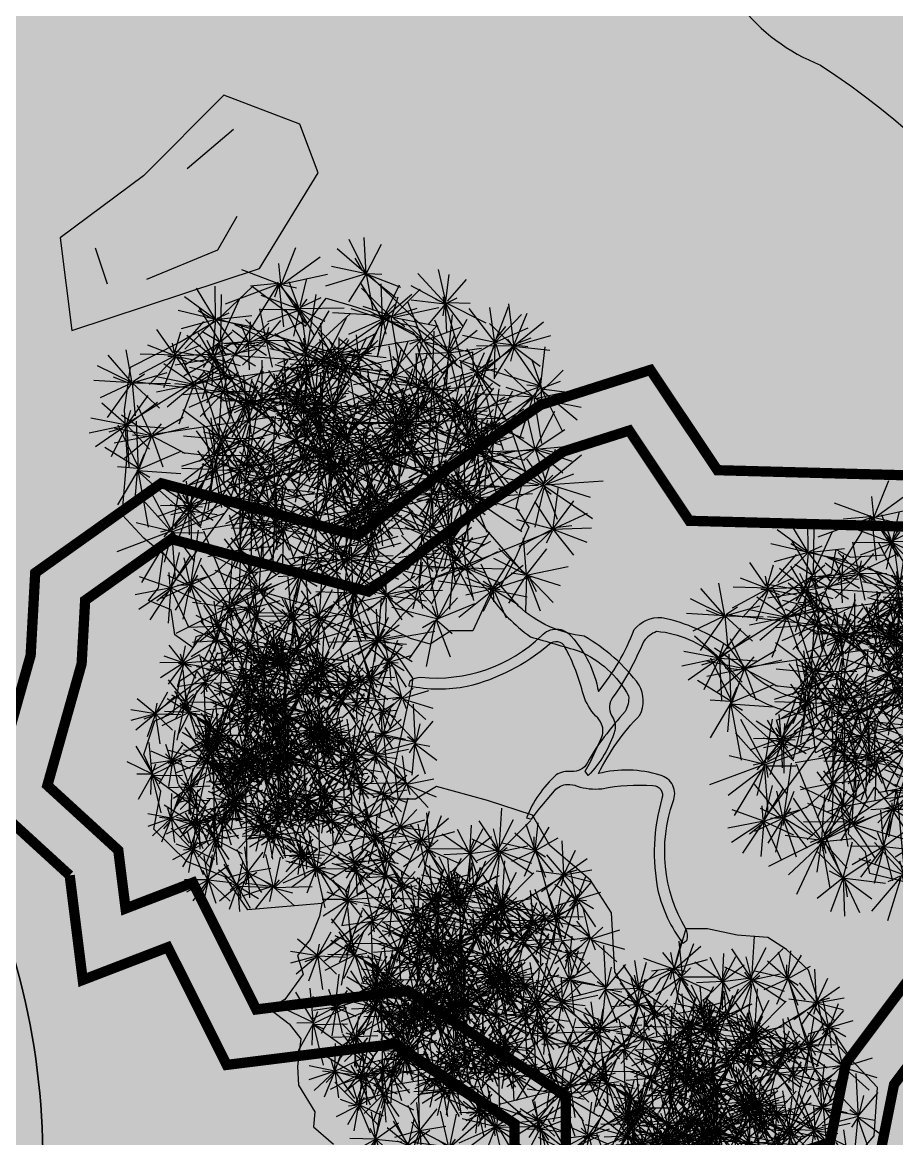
# Model space of a CAD drawing. Header units: millimetres. Extents: x 97194 to 152491, y 18573 to 58496.
# Drawn here: x 140321 to 142023, y 35617 to 37791 of the extents above; entities that cross this region are included whole.
import ezdxf

# ---------------------------------------------------------------- set-up
doc = ezdxf.new("R2010")
doc.units = ezdxf.units.MM
doc.layers.add('dwgmodels.com', color=7, linetype='Continuous')
doc.layers.add('floor hatch', color=252, linetype='Continuous')

# ---------------------------------------------------------------- blocks, each defined once
blk = doc.blocks.new('z_96')
at = {"color": 86, "linetype": 'Continuous'}
for p, q in [((-279.8489999994636, 149.937000002712), (-254.2270000018179, 304.4950000010431)), ((-277.4959999993443, 143.820000000298), (-208.9939999990165, 319.1790000014007)), ((-2.313999999314547, 183.512000001967), (-55.38899999856949, 292.1270000003278)), ((0.5610000006854534, 181.7450000010431), (29.45399999991059, 299.6040000021458)), ((-282.4629999995232, 143.4120000004768), (-440.3830000013113, 263.7160000018775)), ((-279.3269999995828, 139.8770000003278), (-326.7809999994934, 270.9199999980628)), ((1.739000000059605, 182.4259999990463), (-92.51500000059605, 262.0830000005662)), ((3.569000001996756, 188.6770000010729), (58.73600000143051, 265.3460000008345)), ((5.662000000476837, 184.8720000013709), (91.81199999898672, 284.7860000021756)), ((-276.4510000012815, 141.1000000014901), (-146.7679999992251, 221.3020000010729)), ((-9.633000001311302, 182.8339999988675), (-129.6440000012517, 222.9350000023842)), ((395.6220000013709, 94.60799999907613), (438.6339999996126, 246.4519999995828)), ((-5.711999997496605, 186.3669999986887), (-99.8370000012219, 114.3190000019968)), ((-4.637000001966953, 181.6140000000596), (-86.55400000140071, 72.32500000298023)), ((-0.6140000000596046, 184.5989999994636), (125.6689999997616, 194.3869999982417)), ((1.547000002115965, 182.8209999985993), (69.93800000101328, 77.54900000244379)), ((9.84400000050664, 182.2890000008047), (88.0190000012517, 114.5910000018775)), ((393.3560000024736, 89.60300000011921), (354.0210000015795, 209.1640000008047)), ((393.3560000024736, 89.60300000011921), (479.0890000015497, 181.7530000023544)), ((-292.1389999985695, 134.1680000014603), (-430.839999999851, 180.3850000016391)), ((-280.109999999404, 150.3450000025332), (-304.035000000149, 173.9960000030696)), ((-260.3720000013709, 142.3220000006258), (-97.87599999830127, 156.0519999973476)), ((393.3560000024736, 89.60300000011921), (284.6770000010729, 153.0910000018775)), ((-283.2489999979734, 138.5170000009239), (-471.2369999997318, 114.8619999997318)), ((-279.0659999996424, 142.3220000006258), (-397.8959999978542, 16.85300000011921)), ((-285.6030000001192, 136.6140000000596), (-375.019999999553, 92.1630000025034)), ((-277.6270000003278, 139.7419999986887), (-313.4459999985993, -1.090999998152256)), ((-279.0659999996424, 135.3889999985695), (-307.4339999966323, 99.50200000032783)), ((-278.4120000004768, 130.6319999992847), (-221.9369999989867, 39.96099999919534)), ((-277.4959999993443, 137.1570000015199), (-129.1189999990165, 19.29800000041723)), ((-263.2469999976456, 140.285000000149), (-130.9509999975562, 113.5020000003278)), ((393.3560000024736, 89.60300000011921), (514.5379999987781, 123.6130000017583)), ((393.3560000024736, 89.60300000011921), (273.8619999997318, 50.06599999964237)), ((393.3560000024736, 89.60300000011921), (293.8700000010431, 12.49900000169873)), ((391.3090000003576, 83.4619999974966), (363.2030000016093, 41.8640000000596)), ((393.3560000024736, 89.60300000011921), (493.5379999987781, 13.40899999812245)), ((393.3560000024736, 89.60300000011921), (516.6830000020564, 64.45700000226498)), ((393.3560000024736, 89.60300000011921), (442.6339999996126, -26.2149999961257)), ((409.2190000005066, 93.3859999999404), (456.4109999984503, 89.03500000014901)), ((-74.73699999973178, -24.60699999704957), (-111.862999998033, 37.5160000026226)), ((-71.73000000044703, -35.48299999907613), (-42.05400000140071, 65.38400000333786)), ((164.1030000001192, -89.8589999973774), (142.6649999991059, 11.68800000101328)), ((163.4499999992549, -89.04299999773502), (238.8800000026822, 7.607999999076128)), ((-237.4939999990165, -199.4229999966919), (-267.0370000004768, -22.02599999681115)), ((-73.95199999958277, -33.03700000047684), (-152.3899999968708, -40.51199999824166)), ((-65.19299999624491, -32.90199999883771), (-135.5269999988377, -11.42300000041723)), ((-76.17599999904633, -35.75499999895692), (-103.4979999996722, -105.7630000002682)), ((-79.96700000017881, -28.68500000238419), (-89.89999999850988, -19.98499999940395)), ((-72.51599999889731, -35.07399999722838), (-71.86199999973178, -112.0169999971986)), ((-68.06900000199676, -28.41400000080466), (-55.78199999779463, -19.30599999800324)), ((159.2659999988973, -86.32499999925494), (85.53599999845028, -28.68500000238419)), ((166.9790000021458, -88.36199999973178), (276.0060000009835, -24.74399999901652)), ((-233.9639999978244, -202.2800000011921), (-196.3139999993145, -40.64799999818206)), ((-74.99799999967217, -39.152000002563), (-157.0949999988079, -75.44900000095367)), ((-70.42199999839067, -41.05599999800324), (3.7010000012815, -57.09699999913573)), ((-69.90099999681115, -39.56000000238419), (-38.39399999752641, -102.6349999979138)), ((163.4499999992549, -86.45999999716878), (137.6960000023246, -55.7390000000596)), ((168.2860000021756, -88.36199999973178), (194.0389999970794, -71.50699999928474)), ((167.109999999404, -94.61599999666214), (37.29800000041723, -174.9560000002384)), ((161.0960000008345, -92.4400000013411), (74.03200000151992, -95.16000000014901)), ((163.582000002265, -101.8220000006258), (119.0009999983013, -170.8779999986291)), ((164.4960000030696, -93.39199999719858), (157.304999999702, -141.3790000006557)), ((160.4420000016689, -92.98299999907613), (267.6409999988973, -148.1759999990463)), ((164.234999999404, -92.16899999976158), (234.3040000014007, -170.1990000009537)), ((165.2790000028908, -92.03200000151992), (295.7470000013709, -73.9539999999106)), ((166.8500000014901, -90.5379999987781), (187.1130000017583, -100.0539999976754)), ((166.9790000021458, -104.1319999992847), (188.027000002563, -212.8830000013113)), ((-237.3619999997318, -199.2879999987781), (-392.144999999553, -168.9739999994636)), ((-246.3839999996126, -193.984999999404), (-283.11799999699, -163.8090000003576)), ((-230.9569999985397, -196.0260000005364), (-205.2030000016093, -161.9050000011921)), ((-242.3300000019372, -196.2989999987185), (-391.4909999966621, -241.2909999974072)), ((-242.2010000012815, -199.4229999966919), (-329.5260000005364, -310.3489999994636)), ((-241.0219999961555, -201.734999999404), (-259.0639999993145, -277.3169999979436)), ((-242.2010000012815, -201.734999999404), (-47.93799999728799, -207.3080000020564)), ((-236.1859999969602, -200.9199999980628), (-139.1849999986589, -306.8139999993145)), ((-230.827999997884, -205.8130000010133), (-146.5069999992847, -235.99299999699))]:
    blk.add_line(p, q, dxfattribs=at)
at = {"color": 251, "linetype": 'Continuous'}
for p, q in [((-4.637000001966953, -3.211999997496605), (0.7719999998807907, 176.390000000596)), ((-17.77299999818206, -5.622999999672174), (-274.730000000447, 141.8359999991953)), ((0, 0), (389.105000000447, 84.37900000065565)), ((-10.4320000000298, -6.026999998837709), (-235.7039999999106, -205.3169999979436)), ((-16.03999999910593, -6.120999999344349), (-74.73699999973178, -37.3859999999404)), ((-5.023000001907349, -18.8830000013113), (163.8330000005662, -91.60799999907613))]:
    blk.add_line(p, q, dxfattribs=at)
blk = doc.blocks.new('сосна 1 план')
for p, rotation in [((299.7785820097779, 407.566160944858), 121.1570021631247), ((-95.80040224488766, 428.4541804790024), 149.0420680336612), ((-430.5584063023271, 405.7258715297867), 205.4822314301707), ((-353.0655033577787, 263.6911425724575), 160.2889064620829), ((-135.0463790553767, 141.5434069388866), 55.05972244983651), ((-154.492353780588, 380.3160554980786), 177.7388340989829), ((164.156427267837, 171.2290034262624), 29.93449259913446), ((-369.42037580756, 140.9230040229741), 257.3134436407499), ((-161.0878815287724, 13.76365500921384), 121.1570021631247), ((267.8070369467896, 28.27038463095232), 60.73020616414291), ((-361.0834943123045, -82.32471246015484), 57.88453704683869), ((-291.924122046883, 180.4972779448799), 177.7388340989829), ((216.4847724712163, -45.92706606630964), 73.86762904024246), ((263.5603161765175, -74.55303952667964), 296.2452264445583), ((-391.2418885934894, -96.5251203525404), 228.6398105600283), ((-117.6106798135588, -126.281567498856), 246.2477865365339), ((155.818990794447, 36.25496453965752), 349.7944254650706), ((308.9563738463039, 65.10195978630509), 177.7388340989829), ((80.16932552002254, 14.61583882534615), 177.7388340989829), ((189.7058336658956, -263.9605075863001), 68.2803434196564), ((-520.3158223163191, -263.0953367840848), 279.7984529829818), ((-193.2229382191726, -347.7815002146963), 63.19571700542104), ((-66.91372063738527, -374.3709127139591), 342.5348703672258), ((242.9450569792243, -439.3324131509144), 13.72293452961765)]:
    blk.add_blockref('z_96', p, dxfattribs=dict(rotation=rotation))
blk = doc.blocks.new('сосна Бонсай')
at = {"layer": 'dwgmodels.com', "true_color": 0x885006}
h = blk.add_hatch(color=34, dxfattribs=at)
edge = h.paths.add_edge_path()
edge.add_arc((28.75848691098508, -49.58979073460068), 18.56894469290684, 335.6474861380473, 436.2687717628395)
edge.add_arc((0.4578963272360852, -135.3085616013923), 108.7903849195224, 72.50311588850165, 104.586809902326)
edge.add_arc((173.3344880312507, -129.0736039838157), 223.4295696316134, 135.7385053347977, 153.6846667617027, ccw=False)
edge.add_arc((-15.46084232322755, 41.13942872659391), 32.12847141369587, 333.6229789112819, 388.1662170805825)
edge.add_arc((-128.369277318503, -49.27467622096447), 176.3339116694611, 36.78034879470669, 60.23463178777304)
edge.add_arc((-27.30082754364412, 217.1695151120148), 114.1789604827591, 227.3713833783144, 263.19578006054104, ccw=False)
edge.add_arc((803.9256568831479, 946.3941685714744), 1219.351066196604, 220.5895534154874, 221.8312565967565, ccw=False)
edge.add_arc((-125.4912418855674, 150.0814425356439), 4.548328918639369, 40.58955341541932, 136.0132643614757)
edge.add_arc((-118.1017777306988, 142.9488252534502), 14.8185971619865, 136.0132643614926, 175.3426094261725)
edge.add_arc((-2.487458751696977, 231.3820613318458), 156.8727435720315, 213.7834695217437, 234.7484325760508)
edge.add_arc((8220.450627694547, 28348.36833443029), 29443.15208263465, 253.5990719791733, 253.6952493391819)
edge.add_arc((-87.03501477419923, -4.75901939268806), 102.8343846334329, 29.47639769513421, 66.24164548295948, ccw=False)
edge.add_arc((-25.48136226367205, 43.93047870873124), 28.03494742560232, -28.244557590499596, 3.9100310439075088, ccw=False)
edge.add_arc((366.6699258657172, -293.9350019362973), 490.2925076159547, 138.5435664840102, 142.3234053507471)
edge.add_arc((119.5760116534366, -103.1203054940197), 178.0976152504457, 142.3234053508137, 152.0499529353773)
edge.add_arc((-52.03857928552316, -11.77537444052723), 16.31475369010367, 265.66897418484587, 331.15750013857337, ccw=False)
edge.add_arc((-56.66307073741336, -48.05275063997397), 20.29475453142324, 80.3774028802755, 124.3247262605856)
edge.add_arc((5.35657561707194, -112.9176450614686), 109.8161892488046, 131.9874552030198, 158.7599330892115)
edge.add_line((-96.99987560197769, -73.133825297984), (-91.93897607384133, -74.29054614550114))
edge.add_line((-91.93897607384133, -74.29054614550114), (-85.71889405907132, -65.61524467518029))
edge.add_line((-85.71889405907132, -65.61524467517302), (-69.58396083393018, -46.5837463963544))
edge.add_arc((-56.24226947657007, -57.894852648089), 17.4911935817179, 92.63196495298968, 139.7086710845529, ccw=False)
edge.add_arc((-56.07656157197198, -61.4996439706083), 21.09979159043791, 66.3999604854904, 92.63196495301838, ccw=False)
edge.add_arc((-29.80465410757461, 12.85746066821594), 57.83720755211228, 252.0500604761542, 276.0554585601703)
edge.add_arc((13.73789666053199, -237.9149350394873), 196.851376929325, 86.40831967314011, 100.96448920716182, ccw=False)
edge.add_arc((25.75189295556629, -51.07369425756769), 9.628736151955932, -18.83085327033632, 88.10813401491203, ccw=False)
edge.add_arc((218.1356970889319, -106.9671123783701), 190.7206418565809, 163.9325567382274, 191.1566426597639)
edge.add_arc((166.8121807830903, -111.3668554675241), 139.6286391437563, 193.4609732541296, 216.8570084583744)
edge.add_arc((45.56250953272684, -177.5865505907786), 19.95406616039065, 298.5217589864395, 313.7628231838557)
edge.add_arc((44.04227079580596, -188.2988215490113), 15.76208034221561, -13.57161545179635, 26.7988041471236)
edge.add_arc((186.4106424271158, -105.7226510887558), 148.850137117691, 160.9938524678147, 210.4654023367865, ccw=False)
h = blk.add_hatch(color=34, dxfattribs=at)
edge = h.paths.add_edge_path()
edge.add_arc((-68.0281070197234, 92.24848402000498), 18.56894469290684, 38.457057214401516, 139.0783428391936, ccw=False)
edge.add_arc((-134.050681701643, 30.68834481717204), 108.7903849195224, 370.13901907491487, 402.2227130887393, ccw=False)
edge.add_arc((-200.6975776309409, 190.3234973327635), 223.4295696316134, 321.0411622155382, 338.9873236424432)
edge.add_arc((32.87894146198232, 90.03310399144539), 32.12847141369587, 86.55961189665851, 141.102850065959, ccw=False)
edge.add_arc((-2.019017281054403, -50.34195626543078), 176.3339116694611, 414.49119718946787, 437.94548018253425, ccw=False)
edge.add_arc((197.7229271717806, 152.9078758653195), 114.1789604827591, 211.5300489166999, 247.3544455989264)
edge.add_arc((512.4094759558357, 1212.944875049769), 1219.351066196604, 252.8945723804844, 254.1362755617535)
edge.add_arc((177.8562599452562, 35.6582170856127), 4.548328918639369, 338.71256461576525, 434.1362755618216, ccw=False)
edge.add_arc((168.2867232309654, 39.38680621080857), 14.8185971619865, 299.3832195510684, 338.71256461574836, ccw=False)
edge.add_arc((200.2536118176213, 181.3911231534876), 156.8727435720315, 239.9773964011901, 260.94235945549724, ccw=False)
edge.add_arc((22300.00396059542, 19411.1249324612), 29443.15208263465, 221.030579638059, 221.1267569980677, ccw=False)
edge.add_arc((21.12627695813717, 5.822626146575203), 102.8343846334329, 408.4841834942815, 445.2494312821068)
edge.add_arc((39.60545605876541, 82.09869908247492), 28.03494742560232, 470.8157979333335, 502.9703865677405)
edge.add_arc((-431.3121220534958, 296.9762233095244), 490.2925076159547, 332.4024236264939, 336.1822624932307, ccw=False)
edge.add_arc((-154.637773015842, 152.3492707602272), 178.0976152504457, 322.67587604186366, 332.4024236264272, ccw=False)
edge.add_arc((0.114993763709208, 34.67580125079257), 16.31475369010367, 143.5683288386676, 209.056854792395)
edge.add_arc((-30.90214557856962, 15.30130739603192), 20.29475453142324, 350.4011027166553, 394.34842609696545, ccw=False)
edge.add_arc((-115.7615737297019, 44.5035079313966), 109.8161892488046, 315.9658958880294, 342.7383737742211, ccw=False)
edge.add_line((-36.8118389625306, -31.8282338365243), (-39.97936709185888, -27.71514829122316))
edge.add_line((-39.97936709184432, -27.71514829121588), (-34.70113445101015, -18.43664970250393))
edge.add_line((-34.7011344510247, -18.43664970251848), (-24.16331425301905, 4.179458326740132))
edge.add_arc((-40.01793214018107, 11.56680863419024), 17.4911935817179, 335.0171578926881, 382.0938640242512)
edge.add_arc((-43.36154688733222, 10.20952457726526), 21.09979159043791, 382.0938640242225, 408.3258684917506)
edge.add_arc((13.18955306832504, 65.17465193899989), 57.83720755211228, 198.6703704170707, 222.6757685010867, ccw=False)
edge.add_arc((-232.8047863341053, -0.1670128571422538), 196.851376929325, 373.7613397700791, 388.317509304101)
edge.add_arc((-68.11837797852058, 88.89685336728871), 9.628736151955932, 386.6176949623289, 493.5566822475773)
edge.add_arc((-199.3571124148584, 240.2639464410458), 190.7206418565809, 283.569186317477, 310.79327223901356, ccw=False)
edge.add_arc((-181.8860605275549, 191.8054754457989), 139.6286391437563, 257.8688205188665, 281.2648557231114, ccw=False)
edge.add_arc((-191.3188161086, 53.97386106548947), 19.95406616039065, 160.9630057933852, 176.2040699908015, ccw=False)
edge.add_arc((-200.4131026926771, 48.11230611593055), 15.76208034221561, 447.9270248301173, 488.29744442903734, ccw=False)
edge.add_arc((-184.9568960961478, 211.9679829979868), 148.850137117691, 264.2604266404544, 313.7319765094262)
at = {"layer": 'dwgmodels.com', "color": 0}
for points in [[(-132.8714445786318, 144.1520555098978), (-149.3049639557867, 109.0878468405936), (-170.4636177338107, 109.0878468405936), (-190.7020101229573, 96.21767812394683), (-210.0201411232265, 101.7333983091303), (-241.2977458235255, 117.3615433317682), (-254.1764998237049, 113.6843190660657), (-266.1354829793709, 110.007094800334), (-278.273024315029, 91.49151174890721), (-274.7523867946729, 80.25367638780881), (-299.8559990426438, 82.68137422332802), (-324.1502129474102, 74.58897062936012), (-353.3027790887427, 86.72769223369687), (-397.0318735729816, 109.3865152674625), (-418.6938259571471, 103.1082027798766), (-421.5448703026777, 92.42261347501335), (-439.3663501847914, 105.2453671262265), (-442.9306461612141, 129.4658657709733), (-465.0291831061622, 138.7266788449851), (-455.0490562633058, 150.837044380758), (-450.7719992004713, 183.6059679840473), (-469.3062401689967, 199.2780416702517), (-490.6920160275331, 222.073764084118), (-485.7021978784032, 279.7758068744224), (-488.1784662638238, 324.2088365741438), (-482.4528314391064, 365.6930675721742), (-435.2138914123789, 390.0114178960866), (-397.995793418042, 411.4688268454411), (-363.6405128359474, 444.3702337198265), (-312.1073466907401, 405.746944096325), (-292.0666437151522, 432.9262357947955), (-267.731714620968, 425.7737661450301), (-249.1224203515012, 420.051883395914), (-207.6096056940878, 400.0250613472381), (-178.9804504813073, 359.9711848230581), (-161.8025649179617, 375.7064785965267), (-149.4437880353216, 380.8349757473406), (-148.7403472934529, 363.9684607804593), (-140.3015111136629, 353.4269760862007), (-112.8270975370106, 307.8120561525648), (-98.20936346032249, 265.113627596591), (-107.2049675912276, 229.1567381233108), (-94.83637981956417, 210.0547422773452), (-107.2049675912276, 180.8400891671554), (-122.0372866217513, 153.0407480264039), (-132.8714445786318, 144.1520555098905)], [(274.8482249251392, -136.3811179696859), (237.2468556232634, -127.1238875335039), (233.1080596299144, -106.3739719330988), (216.527728213463, -89.04404465648258), (218.1581214084435, -69.02017958166834), (227.3662244966254, -35.2898029138305), (221.2408523452468, -23.37913127429783), (215.2953944703331, -12.37046255027235), (194.763294573233, -4.089182502801123), (184.4312130947073, -9.740016465482768), (181.9015528827731, 15.35352620767662), (169.2133407891961, 37.59549327550485), (175.415102310566, 68.55932425366336), (189.0824588231335, 115.8759104750497), (178.6881842972944, 135.8913156887065), (167.6513305550616, 136.5971004469247), (176.7403580760292, 156.5825385234639), (199.7957666993607, 164.8156967036266), (204.5550370464334, 188.2988255339587), (218.383647071314, 180.8803735398251), (251.3561732555681, 183.0957941018278), (263.1000567095034, 204.3375732957866), (281.2721935918089, 229.7692427371076)], [(-208.2826911478478, 57.45425457054807), (-225.7195257130224, -24.15569225543732), (-221.8395643827535, -55.01801888940827), (-238.753782303902, -55.01801888940827), (-252.2849604230287, -64.03269199138595), (-252.2849604230287, -76.4280127733291), (-278.2200455144193, -83.18884327972046), (-288.363391057821, -109.5423002465541), (-299.6662354582513, -121.4815686780566), (-278.2200455144048, -141.7845670826937), (-296.2617798546707, -156.4334980334315), (-296.2617798546707, -156.4334980334315), (-368.3211433485703, -162.7535754174605), (-389.8699245975731, -130.9207064288712), (-427.685015188079, -115.6314396679736), (-459.7700560537778, -83.97072700576246), (-452.8945850372693, -47.32655151050858), (-469.6044911948411, -11.42009865096043), (-458.6241442177125, 21.38089984955877), (-440.5299216210988, 29.13512246209575), (-434.5599956601072, 60.31517651983449), (-402.4749547944084, 80.92748165588273), (-353.3027790887427, 86.72769223369687), (-324.1502129474102, 74.58897062936012), (-299.8559990426438, 82.68137422332802), (-274.7523867946729, 80.25367638780881), (-278.273024315029, 91.49151174890721), (-266.1354829793709, 110.007094800334), (-243.8490675100038, 104.6457060045868), (-234.16915387068, 91.37948203547421), (-223.6592390213773, 86.12826353882701), (-207.9613260649057, 63.12056789125927), (-208.2826911478478, 57.45425457054807)], [(-91.04054686253949, -70.54761495251296), (-135.0134419385722, -56.14482397378742), (-184.6285792829149, -42.62269810746511), (-204.9253464616049, -55.01801888940827), (-238.753782303902, -55.01801888940827), (-252.2849604230287, -64.03269199138595), (-252.2849604230287, -64.03269199138595), (-252.2849604230287, -76.4280127733291), (-278.2200455144193, -83.18884327972046), (-283.8583634270035, -97.83777423045103), (-288.363391057821, -109.5423002465541), (-299.6450649289327, -121.5016107099582), (-278.2200455144193, -141.784567082701), (-296.2617798546707, -156.4334980334315), (-298.5173032375897, -168.8288188154038), (-307.5379251354752, -191.3656177837038), (-319.9418321077392, -207.1413538188717), (-314.3040047395189, -225.1709324495969), (-332.3457390798867, -249.9613415867134), (-347.0046788904729, -258.976014688662), (-327.8351828586456, -273.6249456394216), (-316.5590375778411, -288.2738765901522), (-319.9418321077392, -315.318128322855), (-318.8140704162797, -333.3474745268104), (-318.8140704162797, -333.3474745268104), (-303.0278594587144, -359.264921175105), (-304.1551306056936, -373.9138521258647), (-304.1551306056936, -373.9138521258647), (-284.9861251183465, -390.8163932453826)], [(-60.59147173877864, -403.2117140273549), (-31.27359211772273, -379.5478775478477), (-17.74192345411575, -350.2500156463575), (-19.99744683691824, -311.9374806428896), (3.682605416033766, -284.8934613369856), (11.57595616705657, -258.976014688662), (-10.9763343945524, -222.9170898540106), (-14.35912892433407, -165.4484035622081), (-34.65638664750441, -133.8966990651315), (-74.12264985802176, -100.0916168260374), (-91.04054686253949, -70.54761495251296)], [(58.11142850492615, -181.1923471720293), (46.17699951863324, -221.9020820562364), (33.2339841954963, -229.7178977685035), (33.2339841954963, -229.7178977685035), (25.40881912315672, -242.2531394788457), (7.947269055744982, -253.1740960126917), (11.57595616705657, -258.976014688662), (3.682605416033766, -284.8934613369856), (-19.99744683691824, -311.9374806428896), (-17.74192345411575, -350.2500156463575), (-31.27359211772273, -379.5478775478477), (-60.59147173877864, -403.2117140273549)], [(222.3329832816817, -405.1120354733066), (241.5574202919233, -382.6986551311784), (244.7616566417128, -335.7372867953309), (192.4279219534801, -280.2377202797143), (186.0199397982651, -248.2186055052662), (177.4756365616195, -221.5360098598976), (156.1148784700636, -201.2572371693896), (137.9583567282971, -189.5168950854204), (108.0532954000955, -187.3822874338002), (79.21663988473301, -180.9784644789106), (58.11142850492615, -181.1923471720293)]]:
    blk.add_lwpolyline(points, dxfattribs=at)
at = {"layer": 'dwgmodels.com', "color": 36, "true_color": 0x85390a}
for points in [[(45.67527320476074, -57.24668622160243), (45.67527320476074, -57.24668622160243), (45.67527320476074, -57.24668622160243), (45.67527320476074, -57.24668622160243, 0.4696121726580291), (33.16615348405321, -31.55154851455882, 0.1409132508738313), (-26.94058946685982, -30.02479824194597, -0.3482981340148051), (-26.94058946685982, -30.02479824194597, -0.0784653410446178), (13.32273433457885, 26.86552280827163, 0.2425871351411804), (12.86303737660637, 56.30506468851672, 0.1026973892221836), (-40.82841985902633, 103.7947416257011, 0.161708903649802), (-40.82841985902633, 103.7947416257011, -0.1575991004966241), (-104.62779002967, 133.1613256921119, -0.005418005225259402), (-122.0372866217513, 153.0407480264039, 0.442219060232977), (-128.7637672678102, 153.2402197634146, 0.1733112622688968), (-132.8714445786318, 144.1520555098978, 0.09173292553561146), (-93.02931275351148, 103.2757369378887, 0.168063736147816), (-93.02931275351148, 103.2757369378887, 0.0004196529241415106), (-45.60508240119088, 89.36043325396167, -0.161809049034518), (2.488329778774641, 45.84218062260334, -0.141228743120558), (-0.7843763997516362, 30.66333258027589, 0.01649415389469861), (-21.38349133756128, 5.733629090020258, 0.04246556886753357), (-37.74768560148368, -19.64566958620708, -0.2937875509911392), (-53.27064818001236, -28.04353949403594, 0.1941417902769834), (-68.10692772074253, -31.29222562325594, 0.1173512580353163), (-96.99987560197769, -73.133825297984), (-91.93897607384133, -74.29054614550114), (-85.71889405907132, -65.61524467517302), (-69.58396083393018, -46.5837463963544, -0.208349497319801), (-57.04547034025018, -40.42211041095288, -0.1149611785277163), (-47.62926708700252, -42.16458718134527, 0.1051280491035865), (-23.70334657486819, -44.65702988691919, 0.0001694764037854971), (-23.70334657486819, -44.65702988691919, -0.0635988120566426), (26.06976922183821, -41.45020660685987, -0.5037076861044436), (34.86525664404326, -54.18161352385505, -0.0909255998408116), (34.86525664404326, -54.18161352385505, 0.1193493709994717), (31.0193211746664, -143.8700268282482, 0.1024405614970092), (55.09042588343436, -195.1189082858255, 0.3784518839008139), (55.09042588343436, -195.1189082858255, 0.06659989567669543), (59.36423242588353, -191.9975603233979, 0.1779939691214753), (58.11142850492615, -181.1923471720293, -0.2192767690643543), (45.67527320476074, -57.24668622160243, 0.08994844044933756), (45.67527320476074, -57.24668622160971, -0.2735329866016913), (45.67527320476074, -57.24668622160243, 0.4696121726504104), (33.16615348405321, -31.55154851455882, 0.1409132508751857), (-26.94058946684527, -30.02479824194597, 0.4691548417552131), (-26.94058946685982, -30.02479824194597, -10.86774287616251)], [(-82.05891175293073, 104.4116343334026), (-82.05891175293073, 104.4116343334026), (-82.05891175293073, 104.4116343334026), (-82.05891175293073, 104.4116343334026, -0.4696121726580291), (-53.48723980212526, 103.7970288447395, -0.1409132508738313), (-26.95921911261394, 49.83949338526872, 0.3482981340148051), (-26.95921911261394, 49.83949338526872, 0.0784653410446178), (7.874175152348471, 110.2073533499934, -0.2425871351411804), (34.806971783677, 122.1036726558523, -0.1026973892221836), (100.4006608962081, 93.19848377403105, -0.161708903649802), (100.4006608962081, 93.19848377403105, 0.1575991004966241), (153.760690868512, 47.53161290187563, 0.005418005225259402), (179.0995468308247, 40.03332093261997, -0.442219060232977), (182.0942603113799, 34.00696033729764, -0.1733112622688968), (175.5574468359846, 26.4745097415871, -0.09173292553561146), (121.7636500499648, 45.56629634511773, -0.168063736147816), (121.7636500499648, 45.56629634511773, -0.0004196529241415106), (89.28766020292824, 82.82221378895338, 0.161809049034518), (29.6428252482001, 108.3037418126332, 0.141228743120558), (17.22447476147499, 98.98212152367341, -0.01649415389469861), (3.196461206156528, 69.84402810585743, -0.04246556886753357), (-13.01129668588692, 44.36454146823962, 0.2937875509911392), (-14.14635563458432, 26.75209622668626, -0.1941417902769834), (-10.89153290215472, 11.91716174225439, -0.1173512580353163), (-36.8118389625306, -31.8282338365243), (-39.97936709184432, -27.71514829121588), (-34.7011344510247, -18.43664970251848), (-24.1633142530045, 4.179458326747408, 0.208349497319801), (-23.81113585425192, 18.14568445451732, 0.1149611785277163), (-29.33243921326357, 25.96977022982901, -0.1051280491035865), (-41.60402643322595, 46.65962499241868, -0.0001694764037854971), (-41.60402643322595, 46.65962499241868, 0.0635988120566426), (-59.51013466197765, 93.2108662192768, 0.5037076861044436), (-74.75326897036575, 95.87473136927292, 0.0909255998408116), (-74.75326897036575, 95.87473136927292, -0.1193493709994717), (-154.6103578102047, 54.8668289269408, -0.1024405614970092), (-211.2291065103345, 55.29488053977548, -0.3784518839008139), (-211.2291065103345, 55.29488053977548, -0.06659989567669543), (-210.1815578488749, 60.48245003490592, -0.1779939691214753), (-199.8429512190487, 63.86407122375385, 0.2192767690643543), (-82.05891175293073, 104.4116343334026, -0.08994844044933756), (-82.05891175293073, 104.4116343334026, 0.2735329866016913), (-82.05891175293073, 104.4116343334026, -0.4696121726504104), (-53.48723980212526, 103.7970288447395, -0.1409132508751857), (-26.95921911261394, 49.83949338529783, -0.4691548417552131), (-26.95921911261394, 49.83949338526872, 10.86774287616251)]]:
    blk.add_lwpolyline(points, format="xyb", dxfattribs=at)
at = {"layer": 'dwgmodels.com', "color": 3, "xscale": 0.3000000000029104, "yscale": 0.25}
for p in [(-255.3994271385163, 272.3723162899914), (321.6128029597312, 45.38477672477165)]:
    blk.add_blockref('сосна 1 план', p, dxfattribs=at)
at = {"layer": 'dwgmodels.com', "color": 3}
for p, xscale, yscale, rotation in [((-329.9970365340996, 7.51397732123587), 0.1999999999999218, 0.180000000000291, 81.93851547627565), ((-158.3824890100077, -230.7124520086145), 0.2200000000029038, 0.1999999999970896, 81.93851547753424), ((87.44012705083878, -355.4489381149397), 0.2200000000029038, 0.1999999999970896, 81.93851547753424)]:
    blk.add_blockref('сосна 1 план', p, dxfattribs=dict(at, xscale=xscale, yscale=yscale, rotation=rotation))
blk = doc.blocks.new('камень')
at = {"true_color": 0x697f96}
blk.add_hatch(color=145, dxfattribs=at).paths.add_polyline_path([(0, 0), (380.7046327019925, -54.34920923257596), (525.7351209748304, -217.3968369303329), (507.6063099407475, -317.0370853664645), (371.640626199136, -398.5609937445843), (190.3525158580742, -271.7460461629089), (9.064405517012347, -181.1639677557687)])
at = {"color": 0}
blk.add_lwpolyline([(0, 0), (380.7046327019925, -54.34920923257596), (525.7351209748304, -217.3968369303329), (507.6063099407475, -317.0370853664645), (371.640626199136, -398.5609937445843), (190.3525158580742, -271.7460461629089), (9.064405517012347, -181.1639677557687), (0, 0)], dxfattribs=at)
at = {"layer": 'dwgmodels.com', "color": 0}
for p, q in [((83.63094553269912, -76.53077956849302), (73.41094245365821, -149.7247652817023)), ((161.0933102358831, -72.67179755192774), (306.9051953876624, -104.2425610459031)), ((306.9051953876624, -104.2425610459031), (355.5088300752686, -162.5275302288792)), ((276.1093053375371, -270.5799563995242), (378.3103172176052, -330.1562888351473))]:
    blk.add_line(p, q, dxfattribs=at)

msp = doc.modelspace()

# ---------------------------------------------------------------- hatches: boundary and pattern name
at = {"layer": 'dwgmodels.com', "true_color": 0xffcdbe}
h = msp.add_hatch(dxfattribs=at)
h.set_pattern_fill('HONEY', color=254, scale=50, style=0)
h.set_pattern_definition([(0, (-895877.3617967407, -955974.33654271), (238.125, 137.4815), [158.75, -317.5]), (120, (-895877.3617967407, -955974.33654271), (-238.1249715503903, 137.4815492761695), [158.75, -317.4999999999999]), (59.99999999999999, (-895877.3617967407, -955974.33654271), (2.844960973469313e-05, 274.9630492761694), [-317.5, 158.75])])
edge = h.paths.add_edge_path()
edge.add_line((105643.7085775571, 57854.44691355614), (110359.7725582591, 57515.32246487384))
edge.add_line((110359.7725582591, 57515.32246487384), (111413.6382032592, 56313.66345728998))
edge.add_line((111413.6382032592, 56313.66345728998), (112889.6382032592, 55459.66345728998))
edge.add_line((112889.6382032592, 55459.66345728998), (118772.9929110878, 55037.89207774092))
edge.add_line((118772.9929110878, 55037.89207774092), (120982.7159031509, 56103.29655656725))
edge.add_line((120982.7159031509, 56103.29655656725), (126670.8881387498, 55713.22746886109))
edge.add_line((126670.8881387498, 55713.22746886109), (125292.2852490654, 53675.93038898188))
edge.add_line((125292.2852490654, 53675.93038898188), (126735.4874830749, 50705.68376387056))
edge.add_line((126735.4874830749, 50705.68376387056), (130029.3976329309, 50470.41024876578))
edge.add_line((130029.3976329309, 50470.41024876578), (131880.1055487773, 53205.38335877185))
edge.add_line((131880.1055487773, 53205.38335877185), (130774.9005915576, 55479.99963698949))
edge.add_arc((133336.0198217582, 64281.45496847905), 9166.512295497629, 253.7756299186634, 286.212843936544)
edge.add_line((135895.368418625, 55479.48459683923), (138757.6382032583, 55273.663457288))
edge.add_arc((124248.3471569641, 61948.35480164104), 15970.94334121983, 309.6513681988886, 335.29620917218386, ccw=False)
edge.add_arc((87809.2407945422, -11501.27476545814), 76903.02865147655, 47.22321530209581, 52.6737199777055, ccw=False)
edge.add_arc((87809.2407940378, -11501.2747660053), 76903.02865222072, 43.95532345791298, 47.22321530209672, ccw=False)
edge.add_line((143170.2886798415, 41876.90610286692), (142251.1998846426, 41644.81515153259))
edge.add_line((142251.1998846426, 41644.81515153259), (139545.7998629732, 44278.61770803219))
edge.add_line((139545.7998629732, 44278.61770803219), (138879.1230975772, 44885.89021028037))
edge.add_arc((89600.2132744966, -9236.600364813003), 73196.00357534814, 47.68191748791511, 52.70564559510593)
edge.add_arc((132959.6257297506, 46783.29003767474), 2421.892878415561, 65.85213355945959, 138.0060237256344)
edge.add_line((131159.6382032592, 48403.66345728998), (129327.6799438957, 46447.88237907126))
edge.add_arc((132852.7463358932, 43133.62693344176), 4838.427660601657, 136.7654900240553, 159.0821058527817)
edge.add_arc((133137.5981653335, 43024.75064985974), 5143.377836633967, 159.0821058527797, 179.4476986934002)
edge.add_arc((147719.4976008413, 44573.77457561123), 19781.94814645508, 184.3471129680296, 197.8045536030858)
edge.add_arc((152601.239537242, 46141.55842573781), 24909.26231025772, 197.8045536030856, 204.1295049327599)
edge.add_line((129868.4543339028, 35958.64009452896), (129898.6382032593, 35666.66345728998))
edge.add_line((129898.6382032593, 35666.66345728998), (133669.7113951909, 31200.91888789443))
edge.add_line((133669.7113951909, 31200.91888789442), (138280.2513013131, 24953.12706609553))
edge.add_line((138280.2513013131, 24953.12706609553), (140730.48977575, 19823.33402027661))
edge.add_line((140730.48977575, 19823.33402027661), (137993.3632862452, 18573.2776486724))
edge.add_line((137993.3632862452, 18573.2776486724), (136453.6382032589, 21944.66345729056))
edge.add_line((136453.6382032589, 21944.66345729056), (133415.6304122351, 26559.33069779101))
edge.add_line((133415.6304122351, 26559.33069779101), (131125.2580109523, 29521.48144375143))
edge.add_line((131125.2580109523, 29521.48144375143), (128577.3983162486, 32495.37800880015))
edge.add_line((128577.3983162486, 32495.37800880015), (125145.1197933174, 36134.94666595309))
edge.add_line((125145.1197933174, 36134.94666595309), (124963.907465136, 36337.08048702736))
edge.add_line((124963.907465136, 36337.08048702736), (119548.2833391316, 41448.49184120953))
edge.add_arc((115463.0685633577, 37120.13981344907), 5951.773772617658, 46.65528636752876, 82.22757336823311)
edge.add_line((116267.9790874556, 43017.23486852628), (116451.7772267339, 45976.29981903912))
edge.add_line((116451.7772267339, 45976.29981903912), (118658.7490450468, 45839.21688222309))
edge.add_line((118658.7490450468, 45839.21688222309), (119148.612794035, 53725.79645179532))
edge.add_line((119148.612794035, 53725.79645179532), (116188.6544301637, 53909.65008417383))
edge.add_line((116188.6544301637, 53909.65008417383), (109265.6382032592, 54339.66345728998))
edge.add_line((109265.6382032592, 54339.66345728998), (107894.265255157, 54424.84435069043))
edge.add_line((107894.265255157, 54424.84435069043), (107887.7942061346, 54320.66345728998))
edge.add_arc((107810.4592940206, 53545.2171851617), 779.2930190816005, 84.30474917640556, 229.9590935706964)
edge.add_line((107309.1133146866, 52948.60188314965), (106721.0511311664, 52985.1285349527))
edge.add_line((106721.0511311664, 52985.1285349527), (106541.6382032592, 50096.66345728998))
edge.add_line((106541.6382032592, 50096.66345728998), (107300.2066983337, 50049.54604681063))
edge.add_arc((110437.4816086345, 48049.53190473659), 3720.557811847432, 147.4824713771969, 251.3194061871365)
edge.add_line((109245.8161466955, 44524.97748493816), (109241.3853551505, 44453.64379235875))
edge.add_line((109241.3853551505, 44453.64379235875), (110303.6382032592, 44387.66345728998))
edge.add_line((110303.6382032592, 44387.66345728998), (110425.5638269417, 46350.60955143749))
edge.add_line((110425.5638269417, 46350.60955143749), (116429.2464300384, 45977.69928764779))
edge.add_line((116429.2464300384, 45977.69928764779), (116201.0440817945, 42303.74713032442))
edge.add_line((116201.0440817945, 42303.74713032442), (109723.6381789764, 42706.08204767102))
edge.add_line((109723.6381789764, 42706.08204767102), (109765.6236417242, 43382.02856017387))
edge.add_line((109765.6236417242, 43382.02856017387), (106276.6382032591, 43598.74196196924))
edge.add_arc((106541.2167966711, 45229.24468390702), 1651.82957908447, 177.7959121330194, 260.78305878953563, ccw=False)
edge.add_line((104890.609282368, 45292.77256805782), (105042.4141881516, 48173.88562150748))
edge.add_line((105042.4141881516, 48173.88562150748), (101134.1943090044, 48416.66992891399))
edge.add_line((101134.1943090044, 48416.66992891399), (101194.0375597623, 49356.30490064056))
edge.add_line((101194.0375597623, 49356.30490064056), (101368.6837243679, 49345.18207777158))
edge.add_line((101368.6837243679, 49345.18207777158), (101372.4150343621, 49403.76962635125))
edge.add_line((101372.4150343621, 49403.76962635125), (105104.6382032592, 49175.66345728998))
edge.add_line((105104.6382032592, 49175.66345728998), (105643.7085775571, 57854.44691355614))
at = {"layer": 'dwgmodels.com', "true_color": 0xfde9ba}
h = msp.add_hatch(color=254, dxfattribs=at)
edge = h.paths.add_edge_path()
edge.add_arc((137622.6721979299, 44574.45038654936), 1107.563145308652, -27.55760743605458, 33.52794399972879, ccw=False)
edge.add_arc((149564.8461357723, 39451.15341474702), 11890.66096712371, 157.183914289347, 190.3235322311407)
edge.add_arc((137386.7051325274, 37184.34741284479), 498.8471060973125, -75.92137583057598, 15.811755097663024, ccw=False)
edge.add_line((137508.0512656084, 36700.48425941405), (134357.5575207297, 35902.43090089707))
edge.add_line((134357.5575207297, 35902.43090089707), (133533.5822335899, 35693.70925328299))
edge.add_line((133533.5822335899, 35693.70925328298), (134380.7465680235, 32349.33897018579))
edge.add_line((134380.7465680235, 32349.33897018579), (137870.493560989, 33233.45770695836))
edge.add_line((137870.493560989, 33233.45770695836), (137907.5448757783, 33087.95226114591))
edge.add_line((137907.5448757783, 33087.95226114592), (138609.1487750458, 33270.77040456852))
edge.add_arc((138808.5811304385, 32547.91605736128), 749.8611015740581, 12.815160351448185, 105.42394821505701, ccw=False)
edge.add_arc((141258.9833007742, 32748.69113779501), 1719.564727568304, 112.63162393084221, 181.1479819335684, ccw=False)
edge.add_arc((140833.9784340471, 34884.3610143339), 597.4043153210022, 158.3930959720502, 246.65912814380079, ccw=False)
edge.add_arc((138959.7280898275, 35577.79258494962), 1401.230990988926, 340.2523431011002, 458.4826357909528)
edge.add_arc((149444.6045331937, 39201.58282151913), 10923.27078207512, 178.6908146530305, 191.8220893335518, ccw=False)
edge.add_arc((149510.4370483113, 39457.56779915711), 10986.25375219954, 159.0570072693091, 180.0334524565009, ccw=False)
edge.add_arc((139813.990179829, 43181.43224754631), 599.4532843911801, 43.74863649826813, 160.2007750007404, ccw=False)
edge.add_line((140247.0234941005, 43595.9517150005), (138545.955149487, 45186.20582151513))
at = {"layer": 'dwgmodels.com', "true_color": 0x98830b}
h = msp.add_hatch(color=44, dxfattribs=at)
edge = h.paths.add_edge_path()
edge.add_line((142321.3395442906, 40930.79968950515), (142147.6382032594, 41618.66345728972))
edge.add_line((142147.6382032594, 41618.66345728973), (141687.0523212951, 41352.74407435268))
edge.add_line((141687.0523212951, 41352.74407435268), (141327.6382032591, 39891.66345728998))
edge.add_line((141327.6382032591, 39891.66345728998), (141643.2811058733, 38005.71705323736))
edge.add_arc((142009.4226747115, 38051.71258611769), 369.01929146893, 187.1601182568736, 248.691263721868)
edge.add_arc((140984.3510823532, 36357.39622283034), 1617.945943417785, -21.416317483553087, 56.5862393880214, ccw=False)
edge.add_arc((143334.869954612, 35526.07412866145), 877.8864385452664, 164.0974816685119, 227.7992154362911)
edge.add_line((142745.1666535288, 34875.73989484532), (143155.4600525776, 34978.87178806027))
edge.add_line((143155.4600525776, 34978.87178806028), (141692.5581007586, 40772.01798726193))
edge.add_line((141692.5581007586, 40772.01798726192), (142321.3395442907, 40930.79968950515))
at = {"layer": 'dwgmodels.com', "true_color": 0x6e9182}
h = msp.add_hatch(color=8, dxfattribs=at)
h.paths.add_polyline_path([(140507.9964733307, 36178.67474455324), (140522.1804812086, 36065.280883926), (140653.2234213385, 36115.64753608228), (140776.8183465829, 35868.62657524034), (140910.4387251858, 35885.3177853643), (141071.2522689122, 35905.40583388791), (141379.4827737073, 35699.53547568778), (141379.4827737073, 35543.19538779998), (141484.4213131154, 35567.86988282847), (141760.9927095522, 35567.86988282847), (141893.6258901175, 35609.28951468712), (141924.6534799201, 35764.32136512442), (142054.3346779556, 35937.11142028216), (142218.996269546, 36136.12991560031), (142298.7837538599, 36534.79356666698), (142270.6488798529, 36746.64145119538), (142124.5661028964, 36806.75207631974), (141619.8890685074, 36820.38265820032), (141502.655292589, 36996.11339482712), (141374.8637291743, 36955.4351246529), (141184.9581345507, 36824.96418604645), (140994.9254089076, 36682.5370200839), (140611.3184933105, 36784.7623266508), (140443.4691433935, 36665.3938576644), (140436.602860801, 36541.8869543701), (140369.9559613876, 36305.08191366289)], flags=16)
h.paths.add_polyline_path([(140413.3350746463, 36129.76533271821), (140438.8101360644, 35926.10529609132), (140604.3970377469, 35989.74899845646), (140719.0342156074, 35760.63129182503), (140922.8339089242, 35786.08896182955), (141046.6858218627, 35801.55994256413), (141279.4827737073, 35646.07243850932), (141279.4827737073, 35416.95492093638), (141496.0197982262, 35467.86988282847), (141776.2438777691, 35467.86988282847), (141980.0431720717, 35531.51377425209), (142018.2555646919, 35722.44507040596), (142132.8927425523, 35875.19014514075), (142312.1067770965, 36091.79747384676), (142400.1025750405, 36531.47452831874), (142362.1670982731, 36817.11826355397), (142145.6300737543, 36906.21963592366), (141674.3440311107, 36918.94837639667), (141544.0621118282, 37114.23798014176), (141330.4324975295, 37046.2359701854), (141126.6332032268, 36906.21963592366), (140973.7836327463, 36791.66078260794), (140591.659706545, 36893.49089545061), (140346.2947043092, 36718.99606020567), (140337.3667616475, 36558.40515296298), (140257.0164747355, 36272.91020675373)])
at = {"layer": 'floor hatch', "true_color": 0xcef77e}
h = msp.add_hatch(color=71, dxfattribs=at)
edge = h.paths.add_edge_path()
edge.add_line((141717.4047392756, 40780.51816213268), (142321.3395442911, 40930.79968950527))
edge.add_line((142321.3395442911, 40930.79968950528), (142147.6382032594, 41618.66345728977))
edge.add_arc((122607.5769769574, 24738.41087345893), 25821.63666426973, 40.82305251396522, 46.91154866335677)
edge.add_arc((139813.7886119958, 43180.77861176118), 600.0509717728588, 43.78041293970209, 162.6588945063737)
edge.add_arc((150164.3137927151, 39309.6523703687), 11649.92902099511, 159.6569864026128, 191.6171405509194)
edge.add_arc((138959.7273401452, 35577.79206190437), 1401.231397727227, -19.747568705225717, 98.48260231728159, ccw=False)
edge.add_arc((140837.1523438566, 34885.67751244678), 599.8753527103438, 158.6214995753865, 246.4306062316974)
edge.add_line((140597.2865012986, 34335.84588698013), (143155.4600524576, 34978.87178854442))
edge.add_line((143155.4600524576, 34978.87178854442), (141717.4047392756, 40780.51816213269))
edge = h.paths.add_edge_path(flags=16)
edge.add_arc((140767.8440999104, 40332.75111019479), 1210.353321915296, 40.69657118145822, 179.997233035851)
edge.add_arc((139046.6646315229, 39892.82289360369), 674.18960326621, 40.73910014119435, 113.7000550253693)
edge.add_arc((147902.6497686912, 39857.2516259618), 9150.297696276297, 157.6865389853242, 175.908297139217, ccw=False)
edge.add_arc((139801.7136507413, 43229.08807910355), 378.2844111350574, 51.35232384058611, 164.3117486203672, ccw=False)
edge.add_arc((121338.9539369963, 23584.4300040925), 27336.06575270773, 41.013918645372314, 46.83970925922961, ccw=False)
edge.add_line((141965.3873815132, 41523.51398837879), (142045.7059665768, 41205.4494057058))
edge.add_line((142045.7059665768, 41205.4494057058), (141685.5017437208, 41121.96566443702))

# ---------------------------------------------------------------- linework, layer by layer
at = {"layer": 'dwgmodels.com', "color": 254, "true_color": 0xffcdbe}
msp.add_lwpolyline([(138545.955149487, 45186.20582151513, -0.2730323669720258), (138604.5780122077, 44062.04713447788, 0.1456151598826619), (137866.6769171257, 37320.27210247554, -0.2473947265198542), (137866.6769171257, 37320.27210247554, -0.4231012517511373), (137508.0512656084, 36700.48425941405), (134357.5575207297, 35902.43090089707), (134357.5575207297, 35902.43090089707), (134357.5575207297, 35902.43090089707), (134357.5575207297, 35902.43090089707), (133533.5822335899, 35693.70925328298), (134380.7465680235, 32349.33897018579), (137870.493560989, 33233.45770695836), (137907.5448757783, 33087.95226114592), (138609.1487750458, 33270.77040456852, -0.4276133165780229), (139539.7637160278, 32714.24013314366), (139539.7637160278, 32714.24013314366, -0.3081960147904344), (140597.2865012986, 34335.84588698013, -0.4053771274992634), (140278.5524529535, 35104.34714001088, 0.5671000231789236), (138753.0329679016, 36963.69496848168, -0.05735877466845749), (138524.1851686486, 39451.15341474702, -0.09178344761397036), (139249.9733660901, 43384.48217733488, -0.5568908722769417), (140247.0234941005, 43595.9517150005), (138545.955149487, 45186.20582151513)], format="xyb", dxfattribs=at)
at = {"layer": 'dwgmodels.com', "color": 0}
msp.add_lwpolyline([(141717.4047392756, 40780.51816213268), (142321.3395442911, 40930.79968950528), (142147.6382032594, 41618.66345728976, 0.02657232756634133), (140247.0234941005, 43595.9517150005, 0.5708438699628733), (139241.0116314607, 43359.62966513963, 0.1403635446647006), (138753.0329679016, 36963.69496848168, -0.56709932157484), (140278.5528148481, 35104.34850956553, 0.4030576571709441), (140597.2865012986, 34335.84588698013, -0.1467965637254309), (140597.2865012986, 34335.84588698013), (143155.4600524576, 34978.87178854442), (141717.4047392756, 40780.51816213268)], format="xyb", dxfattribs=at)
at = {"layer": 'dwgmodels.com', "color": 1}
msp.add_lwpolyline([(142321.3395442906, 40930.79968950515), (142147.6382032594, 41618.66345728973), (141687.0523212951, 41352.74407435268), (141327.6382032591, 39891.66345728998), (141643.2811058733, 38005.71705323736, 0.2751226889006306), (141875.3235412103, 37707.92099245888, -0.3541311280564693), (142490.5808733478, 35766.61632088502, 0.2853374708888779), (142745.1666535288, 34875.73989484532), (143155.4600525776, 34978.87178806028), (141692.5581007586, 40772.01798726192), (142321.3395442906, 40930.79968950515)], format="xyb", dxfattribs=at)
at = {"layer": 'dwgmodels.com', "color": 0, "const_width": 20}
for points in [[(141980.0431720717, 35531.51377425209), (142018.2555646919, 35722.44507040596), (142132.8927425523, 35875.19014514075), (142312.1067770965, 36091.79747384676), (142400.1025750405, 36531.47452831874), (142362.1670982731, 36817.11826355397), (142145.6300737543, 36906.21963592366), (141674.3440311107, 36918.94837639667), (141674.3440311107, 36918.94837639667), (141544.0621118282, 37114.23798014176), (141330.4324975295, 37046.2359701854), (141126.6332032268, 36906.21963592366), (140973.7836327463, 36791.66078260794), (140591.659706545, 36893.49089545061), (140346.2947043092, 36718.99606020567), (140337.3667616475, 36558.40515296298), (140257.0164747355, 36272.91020675373), (140413.3350746463, 36129.76533271821)], [(142124.5661028964, 36806.75207631974), (141619.8890685074, 36820.38265820032), (141502.655292589, 36996.11339482712), (141374.8637291743, 36955.4351246529), (141184.9581345507, 36824.96418604645), (140994.9254089076, 36682.5370200839), (140611.3184933105, 36784.7623266508), (140443.4691433935, 36665.3938576644), (140436.602860801, 36541.8869543701), (140369.9559613876, 36305.08191366289), (140507.9964733307, 36178.67474455324), (140522.1804812086, 36065.280883926), (140653.2234213385, 36115.64753608228), (140776.8183465829, 35868.62657524034), (140910.4387251858, 35885.3177853643), (141071.2522689122, 35905.40583388791), (141379.4827737073, 35699.53547568778), (141379.4827737073, 35543.19538779998)], [(140413.3350746463, 36129.76533271821), (140438.8101360644, 35926.10529609132), (140604.3970377469, 35989.74899845646), (140604.3970377469, 35989.74899845646), (140719.0342156074, 35760.63129182503), (140922.8339089242, 35786.08896182955), (141046.6858218627, 35801.55994256413), (141279.4827737073, 35646.07243850932), (141279.4827737073, 35646.07243850932), (141279.4827737073, 35416.95492093638)], [(141760.9927095522, 35567.86988282847), (141893.6258901175, 35609.28951468712), (141924.6534799201, 35764.32136512442), (142054.3346779556, 35937.11142028216)]]:
    msp.add_lwpolyline(points, dxfattribs=at)

# ---------------------------------------------------------------- block references
at = {"layer": 'dwgmodels.com', "color": 0, "xscale": -1, "rotation": 190.1552633126203}
msp.add_blockref('камень', (140417.8540234972, 37191.34883296816), dxfattribs=at)
at = {"layer": 'dwgmodels.com', "color": 0, "xscale": 2, "yscale": 2}
msp.add_blockref('сосна Бонсай', (141496.6268035046, 36387.94122504551), dxfattribs=at)

doc.saveas('drawing.dxf')
